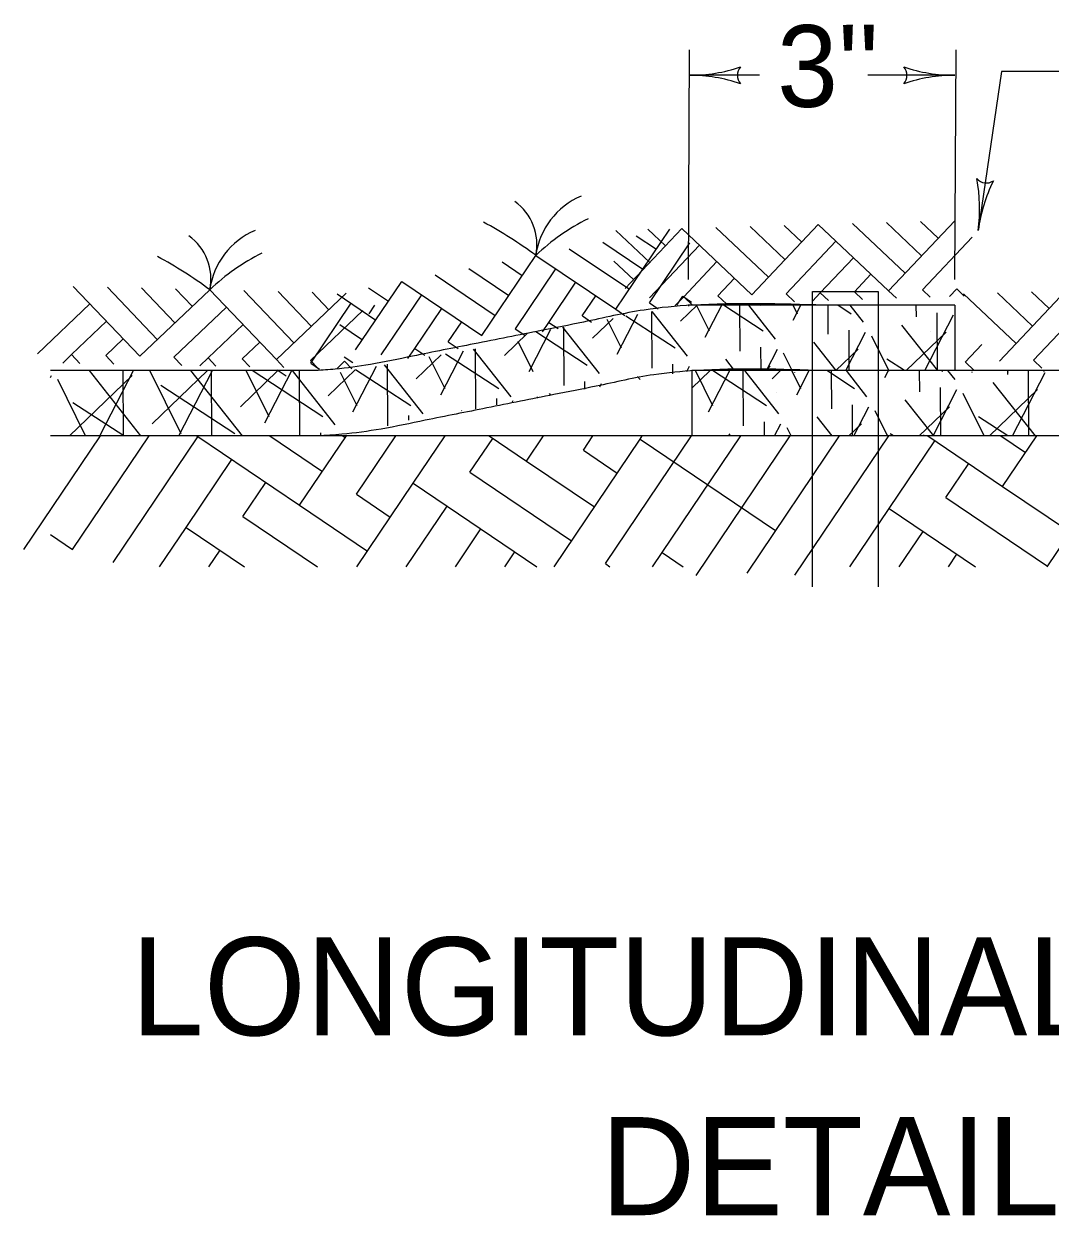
# Model space of a CAD drawing. Extents: x 1.4 to 45.4, y -2.3 to 24.4.
# Drawn here: x 24.73 to 27.951, y 12.771 to 16.51 of the extents above; entities that cross this region are included whole.
import ezdxf

# ---------------------------------------------------------------- set-up
doc = ezdxf.new("R2010")
doc.units = 0
doc.layers.add('Level 1', color=7, linetype='Continuous')

msp = doc.modelspace()

# ---------------------------------------------------------------- linework, layer by layer
at = {"layer": 'Level 1'}
for p, q in [((26.8153, 15.7072), (26.8191, 16.4287)), ((27.652, 15.7072), (27.6558, 16.4287)), ((27.0387, 16.3485), (26.8187, 16.3485)), ((27.6516, 16.3485), (27.3782, 16.3485)), ((27.7983, 16.3603), (27.7249, 15.8618)), ((28.0028, 16.3607), (27.7977, 16.3607)), ((27.4433, 15.672), (27.6513, 15.8923)), ((26.5878, 15.6141), (26.7572, 15.8652)), ((26.588, 15.8618), (26.6943, 15.7614)), ((26.6167, 15.6792), (26.7947, 15.8677)), ((26.6884, 15.8652), (26.7433, 15.8133)), ((26.7947, 15.8677), (27.015, 15.6597)), ((26.9019, 15.8708), (27.067, 15.7148)), ((27.0088, 15.8739), (27.119, 15.7699)), ((27.015, 15.6597), (27.223, 15.88)), ((27.1159, 15.877), (27.171, 15.8249)), ((27.223, 15.88), (27.4433, 15.672)), ((27.3302, 15.8831), (27.4953, 15.7271)), ((27.4371, 15.8862), (27.5473, 15.7822)), ((27.5442, 15.8893), (27.5993, 15.8372)), ((26.5469, 15.8244), (26.6725, 15.7396)), ((26.652, 15.8448), (26.7149, 15.8024)), ((26.693, 15.6345), (26.82, 15.8229)), ((27.1221, 15.6628), (27.2781, 15.828)), ((27.5504, 15.6751), (27.7064, 15.8403)), ((26.1672, 15.5323), (26.3366, 15.7835)), ((26.3366, 15.7835), (26.5878, 15.6141)), ((26.4418, 15.8039), (26.6302, 15.6769)), ((26.6938, 15.6505), (26.8498, 15.8157)), ((26.1263, 15.7426), (26.2519, 15.6579)), ((26.2315, 15.763), (26.2943, 15.7207)), ((26.5814, 15.7656), (26.6432, 15.7072)), ((26.8008, 15.6536), (26.9048, 15.7638)), ((27.2291, 15.6659), (27.3331, 15.7761)), ((26.0213, 15.7222), (26.2096, 15.5951)), ((26.2724, 15.5528), (26.3994, 15.7411)), ((26.9079, 15.6567), (26.9599, 15.7117)), ((27.3362, 15.669), (27.3882, 15.724)), ((24.8852, 15.6862), (25.0941, 15.4668)), ((24.9924, 15.6836), (25.149, 15.519)), ((25.0941, 15.4668), (25.3136, 15.6757)), ((25.0994, 15.681), (25.2038, 15.5712)), ((25.2065, 15.6783), (25.2587, 15.6235)), ((25.3136, 15.6757), (25.5225, 15.4563)), ((25.4207, 15.6731), (25.5773, 15.5085)), ((25.5277, 15.6704), (25.6322, 15.5607)), ((25.6348, 15.6678), (25.687, 15.6129)), ((25.7711, 15.4868), (25.916, 15.7017)), ((25.8115, 15.6819), (25.8742, 15.6396)), ((25.916, 15.7017), (26.1672, 15.5323)), ((26.3775, 15.5732), (26.4622, 15.6988)), ((27.3363, 15.669), (27.3615, 15.6451)), ((27.4433, 15.672), (27.468, 15.6487)), ((27.5503, 15.6751), (27.5746, 15.6522)), ((27.6348, 15.6542), (27.6574, 15.6782)), ((27.6574, 15.6782), (27.6812, 15.6558)), ((27.7915, 15.4514), (27.9995, 15.6716)), ((27.8924, 15.6686), (27.9475, 15.6166)), ((24.7729, 15.4747), (24.9375, 15.6314)), ((25.5225, 15.4563), (25.7419, 15.6651)), ((25.6302, 15.4446), (25.7573, 15.6329)), ((25.713, 15.6623), (25.8342, 15.5805)), ((25.8518, 15.471), (25.9788, 15.6594)), ((26.4826, 15.5936), (26.525, 15.6564)), ((26.6929, 15.6345), (26.7205, 15.6159)), ((26.7744, 15.6256), (26.8009, 15.6536)), ((26.7797, 15.6276), (26.7981, 15.6549)), ((26.7981, 15.6549), (26.8251, 15.6367)), ((26.8009, 15.6536), (26.8286, 15.6274)), ((26.908, 15.6567), (26.9353, 15.6309)), ((27.1221, 15.6628), (27.1483, 15.638)), ((27.2046, 15.6399), (27.2292, 15.6659)), ((27.2292, 15.6659), (27.2549, 15.6416)), ((27.6783, 15.6624), (27.8435, 15.5064)), ((27.7853, 15.6655), (27.8954, 15.5615)), ((25.2012, 15.4642), (25.3658, 15.6208)), ((25.6296, 15.4536), (25.7941, 15.6103)), ((25.8136, 15.5999), (25.832, 15.6272)), ((25.9569, 15.4914), (26.0416, 15.617)), ((26.4827, 15.5936), (26.5115, 15.5742)), ((26.5878, 15.6141), (26.616, 15.595)), ((26.5921, 15.473), (26.6572, 15.5993)), ((26.7739, 15.4919), (26.6194, 15.5927)), ((26.7019, 15.4289), (26.7006, 15.607)), ((26.8125, 15.4667), (26.7017, 15.6072)), ((26.7911, 15.5771), (26.8431, 15.627)), ((27.6516, 15.627), (26.8149, 15.627)), ((26.8172, 15.6241), (26.8167, 15.6267)), ((26.8816, 15.5456), (26.8412, 15.627)), ((26.8684, 15.5267), (26.9201, 15.627)), ((27.0502, 15.5456), (26.9255, 15.627)), ((26.9298, 15.6247), (26.9294, 15.6268)), ((26.9782, 15.4826), (26.9772, 15.627)), ((27.0889, 15.5204), (27.0047, 15.627)), ((27.0424, 15.6252), (27.0421, 15.6268)), ((27.1579, 15.5993), (27.1442, 15.627)), ((27.1447, 15.5804), (27.1687, 15.627)), ((27.155, 15.6257), (27.1547, 15.6269)), ((27.2545, 15.5363), (27.2539, 15.627)), ((27.2676, 15.6262), (27.2674, 15.6269)), ((27.3266, 15.5993), (27.2841, 15.627)), ((27.3652, 15.5741), (27.3234, 15.627)), ((27.3802, 15.6267), (27.3801, 15.627)), ((27.5211, 15.6267), (27.5211, 15.627)), ((27.5308, 15.59), (27.5306, 15.627)), ((27.5577, 15.4218), (27.6476, 15.5963)), ((27.597, 15.4218), (27.5958, 15.6026)), ((27.6516, 15.627), (27.6516, 15.4218)), ((27.8986, 15.4544), (28.0546, 15.6196)), ((24.8799, 15.4721), (24.9897, 15.5765)), ((25.3082, 15.4615), (25.418, 15.566)), ((25.7221, 15.5663), (25.7926, 15.5187)), ((26.062, 15.5119), (26.1044, 15.5747)), ((26.3575, 15.5436), (26.3775, 15.5732)), ((26.3775, 15.5732), (26.4069, 15.5534)), ((26.5362, 15.413), (26.4218, 15.558)), ((26.4255, 15.3752), (26.4243, 15.5584)), ((26.5148, 15.5233), (26.5796, 15.5857)), ((26.6053, 15.4919), (26.5604, 15.5824)), ((27.5978, 15.4218), (27.4851, 15.5647)), ((24.987, 15.4694), (25.0419, 15.5217)), ((26.2385, 15.4696), (26.3099, 15.5384)), ((26.2723, 15.5527), (26.3023, 15.5326)), ((26.3158, 15.4192), (26.3838, 15.5513)), ((26.4976, 15.4382), (26.3369, 15.5431)), ((27.3091, 15.4218), (27.3713, 15.5426)), ((27.3203, 15.4218), (27.3195, 15.5489)), ((27.4443, 15.4218), (27.3906, 15.53)), ((27.4987, 15.4218), (27.6243, 15.5427)), ((27.5761, 15.5442), (27.5761, 15.5444)), ((25.4154, 15.4589), (25.4702, 15.5111)), ((25.9353, 15.4595), (25.9569, 15.4914)), ((25.9569, 15.4914), (25.9886, 15.4701)), ((26.0389, 15.3457), (26.1098, 15.4835)), ((26.0621, 15.5119), (26.0932, 15.4909)), ((26.1091, 15.4988), (26.1102, 15.4999)), ((26.2593, 15.3394), (26.1413, 15.489)), ((26.1486, 15.3016), (26.1474, 15.4901)), ((26.1752, 15.512), (26.1755, 15.5128)), ((26.3284, 15.4184), (26.2812, 15.5136)), ((27.0436, 15.4218), (27.0431, 15.4952)), ((27.0604, 15.4218), (27.095, 15.4889)), ((27.2791, 15.4218), (27.2088, 15.511)), ((27.2782, 15.4218), (27.348, 15.489)), ((27.6844, 15.4483), (27.7364, 15.5034)), ((24.852, 15.4455), (24.88, 15.4721)), ((24.88, 15.4721), (24.9063, 15.4444)), ((24.9871, 15.4694), (25.013, 15.4423)), ((25.2012, 15.4642), (25.2261, 15.438)), ((25.2824, 15.4369), (25.3083, 15.4615)), ((25.3083, 15.4615), (25.3327, 15.4359)), ((25.4155, 15.4589), (25.4394, 15.4337)), ((25.5225, 15.4563), (25.5459, 15.4316)), ((25.6295, 15.4536), (25.6525, 15.4295)), ((25.6302, 15.4446), (25.6578, 15.4259)), ((25.7128, 15.4283), (25.7366, 15.451)), ((25.7353, 15.465), (25.7624, 15.4468)), ((25.7366, 15.451), (25.7591, 15.4273)), ((25.9616, 15.3961), (26.0396, 15.4712)), ((26.0521, 15.3647), (26.0025, 15.4647)), ((26.2207, 15.3647), (26.0537, 15.4736)), ((26.9605, 15.4218), (26.9325, 15.4573)), ((27.1413, 15.4218), (27.1143, 15.4763)), ((27.4931, 15.4218), (27.4384, 15.4575)), ((27.6845, 15.4483), (27.7117, 15.4225)), ((27.8985, 15.4544), (27.9248, 15.4296)), ((25.6465, 15.4218), (24.814, 15.4218)), ((24.814, 15.4001), (24.817, 15.406)), ((24.873, 15.2166), (25.0701, 15.4061)), ((25.0977, 15.2166), (24.9359, 15.4218)), ((24.9681, 15.2166), (25.0738, 15.4218)), ((25.0432, 15.2166), (25.0418, 15.4218)), ((25.2237, 15.2233), (25.1253, 15.4218)), ((25.1332, 15.2548), (25.3069, 15.4218)), ((25.2168, 15.2166), (25.3225, 15.4218)), ((25.4164, 15.2166), (25.2545, 15.4218)), ((25.3199, 15.2166), (25.3185, 15.4218)), ((25.4095, 15.3085), (25.5274, 15.4218)), ((25.5, 15.2771), (25.4282, 15.4218)), ((25.6687, 15.2771), (25.4468, 15.4218)), ((25.4868, 15.2581), (25.5711, 15.4218)), ((25.525, 15.4241), (25.5532, 15.4051)), ((25.7073, 15.2518), (25.5732, 15.4218)), ((25.5966, 15.2166), (25.5952, 15.4218)), ((25.6852, 15.3424), (25.7699, 15.4238)), ((25.7758, 15.311), (25.7238, 15.4157)), ((25.7625, 15.292), (25.8364, 15.4355)), ((25.9444, 15.311), (25.7711, 15.424)), ((25.983, 15.2857), (25.8614, 15.4399)), ((25.8723, 15.2479), (25.871, 15.4416)), ((26.767, 15.4115), (26.7668, 15.4415)), ((26.8103, 15.419), (26.8187, 15.4352)), ((30.9519, 15.4218), (26.8262, 15.4218)), ((26.8262, 15.4218), (26.8262, 15.2166)), ((26.8262, 15.3663), (26.884, 15.4218)), ((26.8923, 15.3112), (26.8374, 15.4218)), ((26.8384, 15.4218), (26.838, 15.4226)), ((26.879, 15.2923), (26.9458, 15.4218)), ((27.0609, 15.3113), (26.8914, 15.4218)), ((26.9888, 15.2482), (26.9876, 15.4218)), ((27.0995, 15.286), (26.9924, 15.4218)), ((27.0577, 15.4218), (27.0717, 15.4353)), ((27.0781, 15.3964), (27.1045, 15.4218)), ((27.1686, 15.3649), (27.1404, 15.4218)), ((27.1498, 15.4151), (27.1498, 15.4154)), ((27.1554, 15.346), (27.1944, 15.4218)), ((27.2412, 15.4207), (27.2418, 15.4218)), ((27.3372, 15.365), (27.2501, 15.4218)), ((27.2651, 15.3019), (27.2643, 15.4218)), ((27.3758, 15.3397), (27.3111, 15.4218)), ((27.4317, 15.3997), (27.4431, 15.4218)), ((27.4449, 15.4187), (27.4433, 15.4218)), ((27.5415, 15.3556), (27.541, 15.4218)), ((27.6135, 15.4187), (27.6087, 15.4218)), ((27.6521, 15.3934), (27.6298, 15.4218)), ((27.7062, 15.4163), (27.7058, 15.4184)), ((27.8178, 15.4093), (27.8177, 15.4218)), ((27.8188, 15.4168), (27.8185, 15.4184)), ((27.8321, 15.2166), (27.9346, 15.4157)), ((27.8841, 15.2166), (27.8827, 15.4218)), ((27.9314, 15.4173), (27.9312, 15.4185)), ((24.9241, 15.2166), (24.8364, 15.3934)), ((25.3923, 15.2234), (25.1605, 15.3746)), ((26.4907, 15.3631), (26.4905, 15.3878)), ((26.5371, 15.3712), (26.5423, 15.3815)), ((26.6642, 15.3935), (26.6562, 15.4036)), ((27.6075, 15.2166), (27.6064, 15.3683)), ((27.9042, 15.2166), (27.7721, 15.3841)), ((26.2143, 15.3148), (26.2142, 15.3341)), ((26.3229, 15.3314), (26.3218, 15.3328)), ((26.3424, 15.3353), (26.3416, 15.3393)), ((26.3841, 15.3445), (26.3798, 15.3499)), ((27.0914, 15.3532), (27.0913, 15.3534)), ((27.5834, 15.2166), (27.6583, 15.362)), ((27.7435, 15.2166), (27.6776, 15.3494)), ((27.7601, 15.2166), (27.9113, 15.362)), ((25.0441, 15.2166), (24.8842, 15.3209)), ((26.1041, 15.2955), (26.1035, 15.2962)), ((26.2242, 15.312), (26.2225, 15.313)), ((26.2638, 15.3234), (26.266, 15.3278)), ((27.3308, 15.2166), (27.3301, 15.3146)), ((27.3348, 15.2166), (27.3819, 15.3083)), ((27.4405, 15.2166), (27.4013, 15.2956)), ((27.5855, 15.2166), (27.4958, 15.3304)), ((27.5396, 15.2166), (27.635, 15.3083)), ((25.938, 15.2664), (25.9379, 15.2804)), ((27.0541, 15.2166), (27.0538, 15.2608)), ((27.2668, 15.2166), (27.2194, 15.2767)), ((27.8177, 15.2166), (27.7254, 15.2768)), ((25.6616, 15.2181), (25.6616, 15.2267)), ((26.9481, 15.2166), (26.9431, 15.223)), ((27.0861, 15.2166), (27.1056, 15.2545)), ((27.1375, 15.2166), (27.125, 15.2419)), ((27.3192, 15.2166), (27.3587, 15.2546)), ((27.3277, 15.2166), (27.3299, 15.2188)), ((27.4397, 15.2166), (27.4425, 15.2193)), ((27.4591, 15.2166), (27.4491, 15.2231)), ((27.5518, 15.2166), (27.5551, 15.2198)), ((24.7301, 14.8605), (24.9703, 15.2166)), ((30.9105, 15.2166), (24.814, 15.2166)), ((24.8832, 14.8605), (25.1234, 15.2166)), ((25.0103, 14.8195), (25.2765, 15.2141)), ((25.2727, 15.2166), (25.5955, 14.9989)), ((25.5022, 15.2166), (25.6672, 15.1053)), ((25.5955, 14.9989), (25.7423, 15.2166)), ((25.7314, 15.2166), (25.7389, 15.2116)), ((25.7736, 15.0335), (25.8971, 15.2166)), ((25.9515, 15.0681), (26.0517, 15.2166)), ((26.1296, 15.1028), (26.2014, 15.2091)), ((26.1903, 15.2166), (26.3077, 15.1374)), ((26.3077, 15.1374), (26.3612, 15.2166)), ((26.3938, 14.8062), (26.6639, 15.2066)), ((26.4859, 15.172), (26.516, 15.2166)), ((26.5551, 14.8159), (26.8254, 15.2166)), ((26.6638, 15.2066), (26.6706, 15.2166)), ((26.6639, 15.2066), (27.0893, 14.9197)), ((26.733, 14.8505), (26.98, 15.2166)), ((26.8394, 14.7788), (27.1348, 15.2166)), ((26.9994, 14.7864), (27.2895, 15.2166)), ((27.1498, 14.78), (27.4443, 15.2166)), ((27.4453, 14.9889), (27.5888, 15.2016)), ((27.5666, 15.2166), (27.8015, 15.0581)), ((27.7961, 15.2166), (27.8733, 15.1645)), ((27.8015, 15.0581), (27.9084, 15.2166)), ((26.4858, 15.172), (26.5921, 15.1002)), ((25.2392, 14.9297), (25.3827, 15.1424)), ((26.3077, 15.1374), (26.5204, 14.9939)), ((27.6234, 15.0235), (27.6952, 15.1299)), ((27.941, 14.8062), (28.1577, 15.1274)), ((25.4174, 14.9643), (25.4891, 15.0707)), ((26.1298, 15.1028), (26.4487, 14.8876)), ((25.7735, 15.0335), (25.8799, 14.9618)), ((25.7749, 14.8062), (25.9516, 15.0682)), ((25.9516, 15.0682), (26.34, 14.8062)), ((27.8014, 15.0581), (28.0142, 14.9146)), ((25.5954, 14.9989), (25.8081, 14.8554)), ((25.9297, 14.8062), (26.058, 14.9964)), ((27.6236, 15.0236), (27.9425, 14.8084)), ((25.4175, 14.9643), (25.6519, 14.8062)), ((27.3221, 14.8062), (27.4454, 14.9889)), ((27.4454, 14.9889), (27.7163, 14.8062)), ((25.156, 14.8062), (25.2393, 14.9297)), ((25.2393, 14.9297), (25.4225, 14.8062)), ((26.0843, 14.8062), (26.1642, 14.9247)), ((24.814, 14.9072), (24.8832, 14.8605)), ((27.4769, 14.8062), (27.5518, 14.9172)), ((25.3108, 14.8062), (25.3457, 14.858)), ((26.239, 14.8062), (26.2706, 14.853)), ((26.7032, 14.8062), (26.7331, 14.8505)), ((26.7331, 14.8505), (26.7988, 14.8062)), ((27.6315, 14.8062), (27.658, 14.8455)), ((26.555, 14.8158), (26.5693, 14.8062))]:
    msp.add_line(p, q, dxfattribs=at)
msp.add_lwpolyline([(27.2053, 14.7426), (27.2053, 15.6699), (27.4106, 15.6699), (27.4106, 14.7426)], dxfattribs=at)
for centre, radius, start, end in [((26.8187, 16.8499), 0.5014, 269.9878, 270), ((26.8187, 16.8499), 0.5014, 270, 288.6688), ((26.8187, 15.8471), 0.5014, 71.3472, 89.9939), ((27.0094, 16.3485), 0.0401, 138.7746, 220.8913), ((27.461, 16.3486), 0.0401, 318.7746, 40.8913), ((27.6516, 15.8471), 0.5014, 90, 108.6688), ((27.6516, 16.8499), 0.5014, 251.3472, 269.9939), ((27.6516, 15.8471), 0.5014, 89.9878, 90), ((27.7505, 16.0507), 0.0401, 221.1002, 303.2169), ((27.228, 15.9287), 0.5014, 352.3256, 10.9944), ((28.2219, 15.7948), 0.5014, 153.6727, 172.3195), ((26.5723, 15.7505), 0.238, 113.1649, 172.0268), ((26.1719, 15.8171), 0.1681, 348.4633, 53.8876), ((26.8096, 15.2827), 0.6888, 116.6646, 133.3645), ((25.5492, 15.6427), 0.238, 113.1649, 172.0268), ((25.5053, 14.6528), 1.4035, 53.6749, 61.6054), ((27.228, 15.9287), 0.5014, 352.3134, 352.3256), ((25.1489, 15.7093), 0.1681, 348.4633, 53.8876), ((24.4822, 14.545), 1.4035, 53.6749, 61.6054), ((25.7865, 15.1749), 0.6888, 116.6646, 133.3645)]:
    msp.add_arc(centre, radius, start, end, dxfattribs=at)
for points in [[(27.2413, 15.627), (26.8282, 15.6272), (26.6763, 15.6119), (26.4858, 15.5739), (26.3533, 15.5475), (26.143, 15.5056), (25.9497, 15.4671), (25.8175, 15.4408), (25.7072, 15.4261), (25.6465, 15.4218)], [(27.2412, 15.4218), (26.8385, 15.4219), (26.7067, 15.4087), (26.5259, 15.3727), (26.3934, 15.3463), (26.183, 15.3044), (25.9898, 15.2659), (25.8511, 15.2383), (25.728, 15.2218), (25.6532, 15.2166)]]:
    msp.add_spline(points, degree=3, dxfattribs=at)

# ---------------------------------------------------------------- texts
msp.add_text("3''", height=0.25652, rotation=0.4607, dxfattribs=at).set_placement((27.0947, 16.2487))
for s, p in [('LONGITUDINAL OVERLAP', (25.066, 13.3353)), ("DETAIL ''B''", (26.5399, 12.771))]:
    msp.add_text(s, height=0.307824, dxfattribs=at).set_placement(p)

doc.saveas('drawing.dxf')
